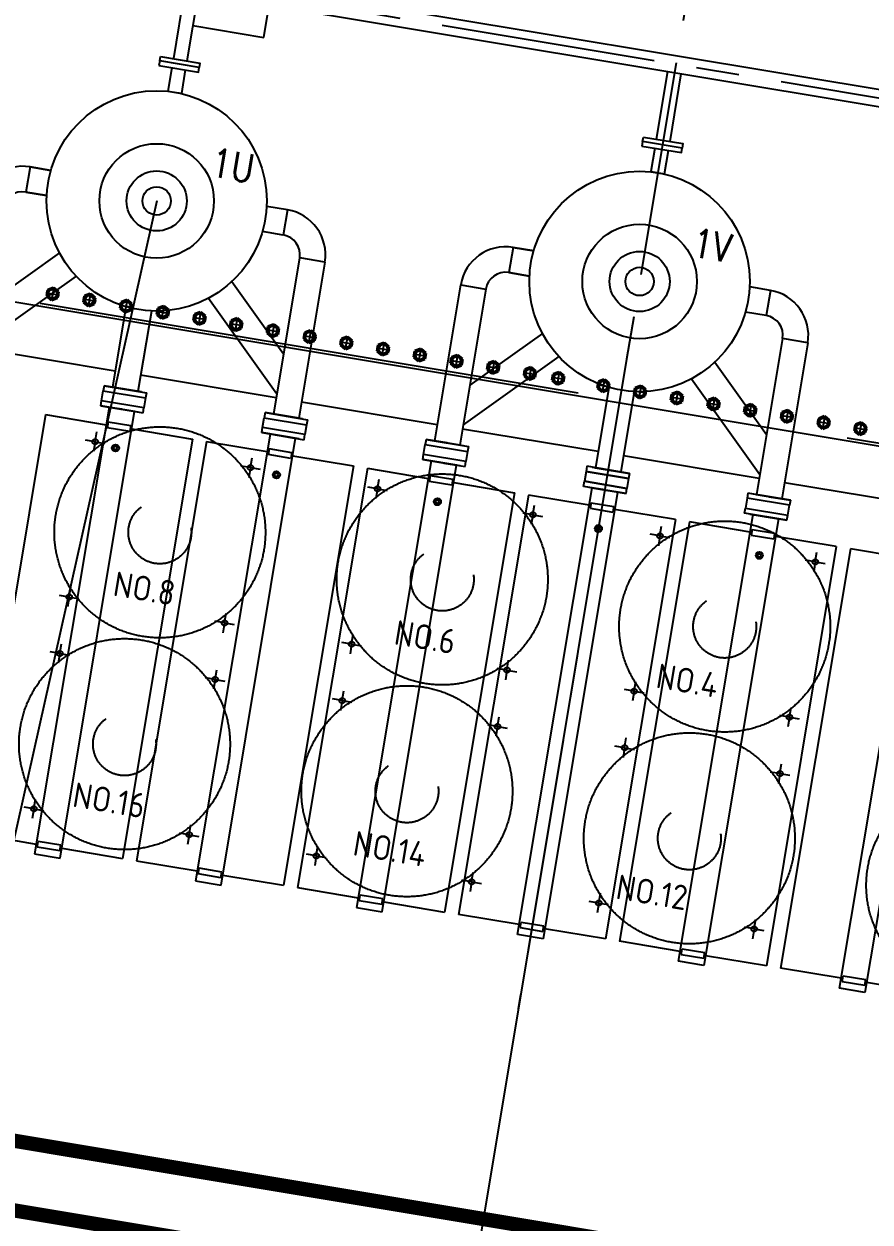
# Model space of a CAD drawing. Header units: millimetres. Extents: x 6239764 to 13047540, y 367704 to 979893.
# Drawn here: x 8178490 to 8181445, y 402951 to 407136 of the extents above; entities that cross this region are included whole.
import ezdxf
from ezdxf.enums import TextEntityAlignment as Align

# ---------------------------------------------------------------- set-up
doc = ezdxf.new("R2010")
doc.units = ezdxf.units.MM
doc.header["$LTSCALE"] = 300
for name, pattern in [('AM_ISO08W050', [18, 12, -1.5, 3, -1.5]), ('AM_ISO08W050X2', [9, 6, -0.75, 1.5, -0.75]), ('CENTER', [2, 1.25, -0.25, 0.25, -0.25]), ('DASHED', [0.75, 0.5, -0.25]), ('HIDDEN', [9.525, 6.35, -3.175])]:
    doc.linetypes.add(name, pattern=pattern)
for name, color, linetype in [('25  杶奪', 114, 'Continuous'), ('30  俋窒眈燊\\M+00000D', 3, 'Continuous'), ('COOLING', 41, 'Continuous'), ('M30', 3, 'Continuous'), ('PIPE', 161, 'Continuous')]:
    doc.layers.add(name, color=color, linetype=linetype)
for name, color, linetype, lineweight in [('AM_0N', 7, 'Continuous', 50), ('AM_7N', 4, 'AM_ISO08W050', 25), ('FAN-AM_0', 7, 'Continuous', 50), ('SX', 3, 'Continuous', 30), ('tank-AM_0', 7, 'Continuous', 50)]:
    doc.layers.add(name, color=color, linetype=linetype, lineweight=lineweight)
doc.styles.add('ACISOTS', font='isocp.shx', dxfattribs={"height": 1, "bigfont": 'chineset.shx'})
doc.styles.get("Standard").update_dxf_attribs({"font": 'txt8.shx', "width": 0.7, "bigfont": 'hztxt_ii.shx'})

# ---------------------------------------------------------------- blocks, each defined once
blk = doc.blocks.new('A$C1C76hucg')
at = {"layer": 'COOLING'}
for p, q in [((-7513.8, 3324.4), (-7603.8, 3324.4)), ((-7603.8, 3324.4), (-7603.8, 1742.4)), ((-7513.8, 1742.4), (-7513.8, 3324.4)), ((-7818.8, 1804.4), (-7818.8, 3289.4)), ((-7603.8, 3289.4), (-7818.8, 3289.4)), ((-7598.8, 3299.4), (-7598.8, 3279.4)), ((-7598.8, 3299.4), (-7518.8, 3299.4)), ((-7598.8, 3279.4), (-7518.8, 3279.4)), ((-7518.8, 3299.4), (-7518.8, 3279.4)), ((-7298.8, 3289.4), (-7513.8, 3289.4)), ((-7298.8, 1804.4), (-7298.8, 3289.4)), ((-7603.8, 1804.4), (-7818.8, 1804.4)), ((-7598.8, 1794.4), (-7598.8, 1814.4)), ((-7598.8, 1814.4), (-7518.8, 1814.4)), ((-7518.8, 1794.4), (-7518.8, 1814.4)), ((-7298.8, 1804.4), (-7513.8, 1804.4)), ((-7598.8, 1794.4), (-7518.8, 1794.4)), ((-7558.8, 1742.4), (-7633.8, 1742.4)), ((-7633.8, 1742.4), (-7633.8, 1724.4)), ((-7483.8, 1742.4), (-7633.8, 1742.4)), ((-7633.8, 1742.4), (-7633.8, 1724.4)), ((-7615.9, 1742.4), (-7483.8, 1742.4)), ((-7604.8, 1742.4), (-7483.8, 1742.4)), ((-7558.8, 1742.4), (-7543.3, 1742.4)), ((-7483.8, 1742.4), (-7483.8, 1724.4)), ((-7483.8, 1742.4), (-7483.8, 1724.4)), ((-7633.8, 1671.4), (-7633.8, 1689.4)), ((-7633.8, 1671.4), (-7633.8, 1689.4)), ((-7483.8, 1671.4), (-7483.8, 1689.4)), ((-7483.8, 1671.4), (-7483.8, 1689.4)), ((-7483.8, 1671.4), (-7633.8, 1671.4)), ((-7558.8, 1671.4), (-7633.8, 1671.4)), ((-7615.9, 1671.4), (-7483.8, 1671.4)), ((-7604.8, 1671.4), (-7483.8, 1671.4)), ((-7603.8, 1118.7), (-7603.8, 1671.4)), ((-7558.8, 1671.4), (-7483.8, 1671.4)), ((-7513.8, 1118.7), (-7513.8, 1671.4))]:
    blk.add_line(p, q, dxfattribs=at)
blk.add_lwpolyline([(-7633.8, 1724.4), (-7483.8, 1724.4), (-7483.8, 1689.4), (-7633.8, 1689.4)], close=True, dxfattribs=at)
blk = doc.blocks.new('*U109')
at = {"layer": 'AM_0N'}
for p, q in [((42247.3, 10176), (42229.3, 10165.7)), ((42265.3, 10165.7), (42247.3, 10176)), ((42229.3, 10165.7), (42229.3, 10144.9)), ((42229.3, 10144.9), (42247.3, 10134.5)), ((42247.3, 10134.5), (42265.3, 10144.9)), ((42265.3, 10144.9), (42265.3, 10165.7))]:
    blk.add_line(p, q, dxfattribs=at)
blk.add_circle((42247.3, 10155.3), 18, dxfattribs=at)
at = {"layer": 'AM_7N', "linetype": 'AM_ISO08W050X2'}
for p, q in [((42247.3, 10179), (42247.3, 10131.5)), ((42223.6, 10155.3), (42271.1, 10155.3))]:
    blk.add_line(p, q, dxfattribs=at)
blk = doc.blocks.new('132主变')
at = {"ltscale": 0.1}
for p, q in [((6136869.1, -16704.8), (6136869.1, -10382)), ((6138579.1, -16951.7), (6138816.4, -12631.7))]:
    blk.add_line(p, q, dxfattribs=at)
for p, q in [((6138554.8, -17576.7), (6138304.1, -17576.7)), ((6138304.1, -17576.7), (6138304.1, -17691.4))]:
    blk.add_line(p, q)
at = {"layer": '25  杶奪'}
for centre, radius in [((6136869.1, -16951.7), 200), ((6138579.1, -16951.7), 200), ((6136869.1, -16951.7), 105), ((6138579.1, -16951.7), 105), ((6136869.1, -16951.7), 49.5), ((6138579.1, -16951.7), 49.5)]:
    blk.add_circle(centre, radius, dxfattribs=at)
at = {"layer": '30  俋窒眈燊\\M+00000D', "linetype": 'HIDDEN'}
blk.add_lwpolyline([(6134159.1, -18013.7), (6134159.1, -16531.7), (6139703.1, -16531.7)], dxfattribs=at)
at = {"layer": 'COOLING'}
for p, q in [((6136824.1, -14631.7), (6136914.1, -14631.7)), ((6136824.1, -16213.7), (6136824.1, -14631.7)), ((6136914.1, -14631.7), (6136914.1, -16213.7)), ((6138624.1, -14631.7), (6138534.1, -14631.7)), ((6138534.1, -14631.7), (6138534.1, -16213.7)), ((6138624.1, -16213.7), (6138624.1, -14631.7)), ((6136609.1, -16151.7), (6136609.1, -14666.7)), ((6136609.1, -14666.7), (6136824.1, -14666.7)), ((6136829.1, -14656.7), (6136829.1, -14676.7)), ((6136909.1, -14656.7), (6136829.1, -14656.7)), ((6136909.1, -14676.7), (6136829.1, -14676.7)), ((6136909.1, -14656.7), (6136909.1, -14676.7)), ((6136914.1, -14666.7), (6137129.1, -14666.7)), ((6137129.1, -16151.7), (6137129.1, -14666.7)), ((6138319.1, -16151.7), (6138319.1, -14666.7)), ((6138534.1, -14666.7), (6138319.1, -14666.7)), ((6138539.1, -14656.7), (6138539.1, -14676.7)), ((6138539.1, -14656.7), (6138619.1, -14656.7)), ((6138539.1, -14676.7), (6138619.1, -14676.7)), ((6138619.1, -14656.7), (6138619.1, -14676.7)), ((6138839.1, -14666.7), (6138624.1, -14666.7)), ((6138839.1, -16151.7), (6138839.1, -14666.7)), ((6136609.1, -16151.7), (6136824.1, -16151.7)), ((6136829.1, -16161.7), (6136829.1, -16141.7)), ((6136909.1, -16141.7), (6136829.1, -16141.7)), ((6136909.1, -16161.7), (6136909.1, -16141.7)), ((6136914.1, -16151.7), (6137129.1, -16151.7)), ((6138534.1, -16151.7), (6138319.1, -16151.7)), ((6138539.1, -16161.7), (6138539.1, -16141.7)), ((6138539.1, -16141.7), (6138619.1, -16141.7)), ((6138619.1, -16161.7), (6138619.1, -16141.7)), ((6138839.1, -16151.7), (6138624.1, -16151.7)), ((6136909.1, -16161.7), (6136829.1, -16161.7)), ((6138539.1, -16161.7), (6138619.1, -16161.7)), ((6136794.1, -16213.7), (6136944.1, -16213.7)), ((6136915.1, -16213.7), (6136794.1, -16213.7)), ((6136926.2, -16213.7), (6136794.1, -16213.7)), ((6136794.1, -16213.7), (6136794.1, -16231.7)), ((6136794.1, -16213.7), (6136794.1, -16231.7)), ((6136794.1, -16231.7), (6136944.1, -16231.7)), ((6136944.1, -16231.7), (6136794.1, -16231.7)), ((6136794.1, -16266.7), (6136794.1, -16231.7)), ((6136869.1, -16213.7), (6136853.5, -16213.7)), ((6136869.1, -16213.7), (6136944.1, -16213.7)), ((6136944.1, -16213.7), (6136944.1, -16231.7)), ((6136944.1, -16213.7), (6136944.1, -16231.7)), ((6136944.1, -16266.7), (6136944.1, -16231.7)), ((6138579.1, -16213.7), (6138504.1, -16213.7)), ((6138504.1, -16213.7), (6138504.1, -16231.7)), ((6138654.1, -16213.7), (6138504.1, -16213.7)), ((6138504.1, -16213.7), (6138504.1, -16231.7)), ((6138521.9, -16213.7), (6138654.1, -16213.7)), ((6138533.1, -16213.7), (6138654.1, -16213.7)), ((6138579.1, -16213.7), (6138594.6, -16213.7)), ((6138654.1, -16213.7), (6138654.1, -16231.7)), ((6138654.1, -16213.7), (6138654.1, -16231.7)), ((6136794.1, -16266.7), (6136944.1, -16266.7)), ((6136794.1, -16266.7), (6136944.1, -16266.7)), ((6136944.1, -16266.7), (6136794.1, -16266.7)), ((6136944.1, -16266.7), (6136794.1, -16266.7)), ((6136944.1, -16266.7), (6136794.1, -16266.7)), ((6136944.1, -16266.7), (6136794.1, -16266.7)), ((6136794.1, -16266.7), (6136944.1, -16266.7)), ((6136794.1, -16266.7), (6136944.1, -16266.7)), ((6136794.1, -16284.7), (6136794.1, -16266.7)), ((6136794.1, -16284.7), (6136794.1, -16266.7)), ((6136944.1, -16284.7), (6136944.1, -16266.7)), ((6136944.1, -16284.7), (6136944.1, -16266.7)), ((6138504.1, -16284.7), (6138504.1, -16266.7)), ((6138504.1, -16284.7), (6138504.1, -16266.7)), ((6138654.1, -16284.7), (6138654.1, -16266.7)), ((6138654.1, -16284.7), (6138654.1, -16266.7)), ((6136926.2, -16284.7), (6136794.1, -16284.7)), ((6136915.1, -16284.7), (6136794.1, -16284.7)), ((6136869.1, -16284.7), (6136794.1, -16284.7)), ((6136794.1, -16284.7), (6136944.1, -16284.7)), ((6136824.1, -16569.3), (6136824.1, -16284.7)), ((6136869.1, -16284.7), (6136944.1, -16284.7)), ((6136914.1, -16569.3), (6136914.1, -16284.7)), ((6138654.1, -16284.7), (6138504.1, -16284.7)), ((6138579.1, -16284.7), (6138504.1, -16284.7)), ((6138521.9, -16284.7), (6138654.1, -16284.7)), ((6138533.1, -16284.7), (6138654.1, -16284.7)), ((6138534.1, -16569.3), (6138534.1, -16284.7)), ((6138579.1, -16284.7), (6138654.1, -16284.7)), ((6138624.1, -16569.3), (6138624.1, -16284.7)), ((6136634.5, -16646.4), (6136344.1, -16356)), ((6137103.6, -16646.4), (6137394.1, -16356)), ((6138344.5, -16646.4), (6138054.1, -16356)), ((6138813.6, -16646.4), (6139104.1, -16356)), ((6136563.8, -16717.1), (6136344.1, -16497.4)), ((6137174.3, -16717.1), (6137394.1, -16497.4)), ((6138273.8, -16717.1), (6138054.1, -16497.4)), ((6138884.3, -16717.1), (6139104.1, -16497.4)), ((6136254.5, -16837.4), (6136343.6, -16837.4)), ((6137483.6, -16837.4), (6137394.5, -16837.4)), ((6137964.5, -16837.4), (6138053.6, -16837.4)), ((6136413.4, -16907.1), (6136486.6, -16907.1)), ((6136413.4, -16996.2), (6136413.4, -16907.1)), ((6137251.5, -16907.1), (6137324.8, -16907.1)), ((6137324.8, -16907.1), (6137251.5, -16907.1)), ((6137324.8, -16996.2), (6137324.8, -16907.1)), ((6138123.4, -16907.1), (6138196.6, -16907.1)), ((6138123.4, -16996.2), (6138123.4, -16907.1)), ((6138961.5, -16907.1), (6139034.8, -16907.1)), ((6139034.8, -16907.1), (6138961.5, -16907.1)), ((6139034.8, -16996.2), (6139034.8, -16907.1)), ((6136413.4, -16996.2), (6136486.6, -16996.2)), ((6137251.5, -16996.2), (6137324.8, -16996.2)), ((6137324.8, -16996.2), (6137251.5, -16996.2)), ((6138123.4, -16996.2), (6138196.6, -16996.2)), ((6138961.5, -16996.2), (6139034.8, -16996.2)), ((6139034.8, -16996.2), (6138961.5, -16996.2))]:
    blk.add_line(p, q, dxfattribs=at)
blk.add_lwpolyline([(6138504.1, -16231.7), (6138654.1, -16231.7), (6138654.1, -16266.7), (6138504.1, -16266.7)], close=True, dxfattribs=at)
for centre, radius in [((6136299.1, -16076.7), 12.5), ((6136299.1, -16076.7), 7), ((6136869.1, -16076.7), 12.5), ((6136869.1, -16076.7), 7), ((6137439.1, -16076.7), 12.5), ((6137439.1, -16076.7), 7), ((6138009.1, -16076.7), 12.5), ((6138009.1, -16076.7), 7), ((6138579.1, -16076.7), 12.5), ((6138579.1, -16076.7), 7), ((6136299.1, -16076.7), 6), ((6136869.1, -16076.7), 6), ((6137439.1, -16076.7), 6), ((6138009.1, -16076.7), 6), ((6138579.1, -16076.7), 6)]:
    blk.add_circle(centre, radius, dxfattribs=at)
for centre, radius, start, end in [((6136413.4, -16837.4), 158.8, 180, 270), ((6136413.4, -16837.4), 69.8, 180, 270), ((6137324.8, -16837.4), 158.8, 270, 0), ((6137324.8, -16837.4), 69.8, 270, 0), ((6138123.4, -16837.4), 158.8, 180, 270), ((6138123.4, -16837.4), 69.8, 180, 270), ((6139034.8, -16837.4), 158.8, 270, 0), ((6139034.8, -16837.4), 69.8, 270, 0)]:
    blk.add_arc(centre, radius, start, end, dxfattribs=at)
at = {"layer": 'FAN-AM_0', "color": 171, "linetype": 'DASHED', "lineweight": -2, "ltscale": 3}
for p, q in [((6136102.6, -14786.7), (6136102.6, -14752.2)), ((6136652.6, -14786.7), (6136652.6, -14752.2)), ((6137102.6, -14786.7), (6137102.6, -14752.2)), ((6137652.6, -14786.7), (6137652.6, -14752.2)), ((6138102.6, -14786.7), (6138102.6, -14752.2)), ((6138652.6, -14786.7), (6138652.6, -14752.2)), ((6136102.6, -14786.7), (6136068.1, -14786.7)), ((6136102.6, -14786.7), (6136137.1, -14786.7)), ((6136102.6, -14786.7), (6136102.6, -14821.2)), ((6136652.6, -14786.7), (6136618.1, -14786.7)), ((6136652.6, -14786.7), (6136652.6, -14821.2)), ((6136652.6, -14786.7), (6136687.1, -14786.7)), ((6137102.6, -14786.7), (6137068.1, -14786.7)), ((6137102.6, -14786.7), (6137137.1, -14786.7)), ((6137102.6, -14786.7), (6137102.6, -14821.2)), ((6137652.6, -14786.7), (6137618.1, -14786.7)), ((6137652.6, -14786.7), (6137652.6, -14821.2)), ((6137652.6, -14786.7), (6137687.1, -14786.7)), ((6138102.6, -14786.7), (6138068.1, -14786.7)), ((6138102.6, -14786.7), (6138137.1, -14786.7)), ((6138102.6, -14786.7), (6138102.6, -14821.2)), ((6138652.6, -14786.7), (6138618.1, -14786.7)), ((6138652.6, -14786.7), (6138652.6, -14821.2)), ((6138652.6, -14786.7), (6138687.1, -14786.7)), ((6136102.6, -15336.7), (6136102.6, -15302.2)), ((6136652.6, -15336.7), (6136652.6, -15302.2)), ((6137102.6, -15336.7), (6137102.6, -15302.2)), ((6137652.6, -15336.7), (6137652.6, -15302.2)), ((6138102.6, -15336.7), (6138102.6, -15302.2)), ((6138652.6, -15336.7), (6138652.6, -15302.2)), ((6136102.6, -15336.7), (6136068.1, -15336.7)), ((6136102.6, -15336.7), (6136102.6, -15371.2)), ((6136102.6, -15336.7), (6136137.1, -15336.7)), ((6136652.6, -15336.7), (6136618.1, -15336.7)), ((6136652.6, -15336.7), (6136687.1, -15336.7)), ((6136652.6, -15336.7), (6136652.6, -15371.2)), ((6137102.6, -15336.7), (6137068.1, -15336.7)), ((6137102.6, -15336.7), (6137102.6, -15371.2)), ((6137102.6, -15336.7), (6137137.1, -15336.7)), ((6137652.6, -15336.7), (6137618.1, -15336.7)), ((6137652.6, -15336.7), (6137687.1, -15336.7)), ((6137652.6, -15336.7), (6137652.6, -15371.2)), ((6138102.6, -15336.7), (6138068.1, -15336.7)), ((6138102.6, -15336.7), (6138102.6, -15371.2)), ((6138102.6, -15336.7), (6138137.1, -15336.7)), ((6138652.6, -15336.7), (6138618.1, -15336.7)), ((6138652.6, -15336.7), (6138687.1, -15336.7)), ((6138652.6, -15336.7), (6138652.6, -15371.2)), ((6136102.6, -15536.7), (6136102.6, -15502.2)), ((6136652.6, -15536.7), (6136652.6, -15502.2)), ((6137102.6, -15536.7), (6137102.6, -15502.2)), ((6137652.6, -15536.7), (6137652.6, -15502.2)), ((6138102.6, -15536.7), (6138102.6, -15502.2)), ((6138652.6, -15536.7), (6138652.6, -15502.2)), ((6136102.6, -15536.7), (6136068.1, -15536.7)), ((6136102.6, -15536.7), (6136137.1, -15536.7)), ((6136102.6, -15536.7), (6136102.6, -15571.2)), ((6136652.6, -15536.7), (6136618.1, -15536.7)), ((6136652.6, -15536.7), (6136652.6, -15571.2)), ((6136652.6, -15536.7), (6136687.1, -15536.7)), ((6137102.6, -15536.7), (6137068.1, -15536.7)), ((6137102.6, -15536.7), (6137137.1, -15536.7)), ((6137102.6, -15536.7), (6137102.6, -15571.2)), ((6137652.6, -15536.7), (6137618.1, -15536.7)), ((6137652.6, -15536.7), (6137652.6, -15571.2)), ((6137652.6, -15536.7), (6137687.1, -15536.7)), ((6138102.6, -15536.7), (6138068.1, -15536.7)), ((6138102.6, -15536.7), (6138137.1, -15536.7)), ((6138102.6, -15536.7), (6138102.6, -15571.2)), ((6138652.6, -15536.7), (6138618.1, -15536.7)), ((6138652.6, -15536.7), (6138652.6, -15571.2)), ((6138652.6, -15536.7), (6138687.1, -15536.7)), ((6136102.6, -16086.7), (6136102.6, -16052.2)), ((6136652.6, -16086.7), (6136652.6, -16052.2)), ((6137102.6, -16086.7), (6137102.6, -16052.2)), ((6137652.6, -16086.7), (6137652.6, -16052.2)), ((6138102.6, -16086.7), (6138102.6, -16052.2)), ((6138652.6, -16086.7), (6138652.6, -16052.2)), ((6136102.6, -16086.7), (6136068.1, -16086.7)), ((6136102.6, -16086.7), (6136102.6, -16121.2)), ((6136102.6, -16086.7), (6136137.1, -16086.7)), ((6136652.6, -16086.7), (6136618.1, -16086.7)), ((6136652.6, -16086.7), (6136687.1, -16086.7)), ((6136652.6, -16086.7), (6136652.6, -16121.2)), ((6137102.6, -16086.7), (6137068.1, -16086.7)), ((6137102.6, -16086.7), (6137102.6, -16121.2)), ((6137102.6, -16086.7), (6137137.1, -16086.7)), ((6137652.6, -16086.7), (6137618.1, -16086.7)), ((6137652.6, -16086.7), (6137687.1, -16086.7)), ((6137652.6, -16086.7), (6137652.6, -16121.2)), ((6138102.6, -16086.7), (6138068.1, -16086.7)), ((6138102.6, -16086.7), (6138102.6, -16121.2)), ((6138102.6, -16086.7), (6138137.1, -16086.7)), ((6138652.6, -16086.7), (6138618.1, -16086.7)), ((6138652.6, -16086.7), (6138687.1, -16086.7)), ((6138652.6, -16086.7), (6138652.6, -16121.2))]:
    blk.add_line(p, q, dxfattribs=at)
at = {"layer": 'FAN-AM_0', "color": 171, "linetype": 'DASHED', "lineweight": -2, "ltscale": 30}
for centre in [(6135377.6, -15061.7), (6136377.6, -15061.7), (6137377.6, -15061.7), (6138377.6, -15061.7), (6136377.6, -15811.7), (6137377.6, -15811.7), (6138377.6, -15811.7)]:
    blk.add_circle(centre, 368.5, dxfattribs=at)
at = {"layer": 'FAN-AM_0', "color": 171, "linetype": 'DASHED', "lineweight": -2, "ltscale": 3}
for centre, radius in [((6136102.6, -14786.7), 9.5), ((6136652.6, -14786.7), 9.5), ((6137102.6, -14786.7), 9.5), ((6137652.6, -14786.7), 9.5), ((6138102.6, -14786.7), 9.5), ((6138652.6, -14786.7), 9.5), ((6136377.6, -15061.7), 110), ((6137377.6, -15061.7), 110), ((6138377.6, -15061.7), 110), ((6136102.6, -15336.7), 9.5), ((6136652.6, -15336.7), 9.5), ((6137102.6, -15336.7), 9.5), ((6137652.6, -15336.7), 9.5), ((6138102.6, -15336.7), 9.5), ((6138652.6, -15336.7), 9.5), ((6136102.6, -15536.7), 9.5), ((6136652.6, -15536.7), 9.5), ((6137102.6, -15536.7), 9.5), ((6137652.6, -15536.7), 9.5), ((6138102.6, -15536.7), 9.5), ((6138652.6, -15536.7), 9.5), ((6136377.6, -15811.7), 110), ((6137377.6, -15811.7), 110), ((6138377.6, -15811.7), 110), ((6136102.6, -16086.7), 9.5), ((6136652.6, -16086.7), 9.5), ((6137102.6, -16086.7), 9.5), ((6137652.6, -16086.7), 9.5), ((6138102.6, -16086.7), 9.5), ((6138652.6, -16086.7), 9.5)]:
    blk.add_circle(centre, radius, dxfattribs=at)
at = {"layer": 'M30', "color": 253}
for points in [[(6135774.1, -16341.7), (6136254.1, -16341.7)], [(6136344.1, -16341.7), (6136824.1, -16341.7)], [(6136914.1, -16341.7), (6137394.1, -16341.7)], [(6137484.1, -16341.7), (6137964.1, -16341.7)], [(6138054.1, -16341.7), (6138534.1, -16341.7)], [(6138624.1, -16341.7), (6139104.1, -16341.7)], [(6134149.1, -18013.7), (6134149.1, -16521.7), (6139703.1, -16521.7)]]:
    blk.add_lwpolyline(points, dxfattribs=at)
for centre in [(6136869.1, -16951.7), (6138579.1, -16951.7)]:
    blk.add_circle(centre, 385, dxfattribs=at)
at = {"layer": 'PIPE'}
for p, q in [((6139213.8, -17691.4), (6134982.2, -17691.4)), ((6139213.8, -17751.9), (6134982.2, -17751.9))]:
    blk.add_line(p, q, dxfattribs=at)
for points in [[(6136893.4, -17419.7), (6136893.4, -17336.7), (6136844.8, -17336.7), (6136844.8, -17419.7)], [(6138603.4, -17419.7), (6138603.4, -17336.7), (6138554.8, -17336.7), (6138554.8, -17419.7)], [(6136844.8, -17451.7), (6136844.8, -17691.4)], [(6136893.4, -17691.4), (6136893.4, -17451.7)], [(6138554.8, -17451.7), (6138554.8, -17691.4)], [(6138603.4, -17691.4), (6138603.4, -17451.7)]]:
    blk.add_lwpolyline(points, dxfattribs=at)
for points in [[(6136939.1, -17419.7), (6136799.1, -17419.7), (6136799.1, -17435.7), (6136939.1, -17435.7)], [(6136939.1, -17451.7), (6136799.1, -17451.7), (6136799.1, -17435.7), (6136939.1, -17435.7)], [(6138649.1, -17419.7), (6138509.1, -17419.7), (6138509.1, -17435.7), (6138649.1, -17435.7)], [(6138649.1, -17451.7), (6138509.1, -17451.7), (6138509.1, -17435.7), (6138649.1, -17435.7)]]:
    blk.add_lwpolyline(points, close=True, dxfattribs=at)
at = {"layer": 'SX', "linetype": 'CENTER', "lineweight": -3, "ltscale": 2}
for p, q in [((6136869.1, -21326.5), (6136869.1, -14376.2)), ((6142496.1, -17721.7), (6133642.3, -17721.7))]:
    blk.add_line(p, q, dxfattribs=at)
at = {"layer": 'SX', "const_width": 50}
for points in [[(6142909.1, -13391.7), (6133229.1, -13391.7)], [(6142669.1, -13631.7), (6133469.1, -13631.7)]]:
    blk.add_lwpolyline(points, dxfattribs=at)
at = {"layer": 'AM_0N', "rotation": 180}
for p in [(6178271.4, -6416.4), (6178401.4, -6416.4), (6178531.4, -6416.4), (6178661.4, -6416.4), (6178791.4, -6416.4), (6178921.4, -6416.4), (6179051.4, -6416.4), (6179181.4, -6416.4), (6179341.4, -6416.4), (6179441.4, -6416.4), (6179571.4, -6416.4), (6179701.4, -6416.4), (6179831.4, -6416.4), (6179961.4, -6416.4), (6180091.4, -6416.4), (6180221.4, -6416.4), (6180351.4, -6416.4), (6180481.4, -6416.4), (6180611.4, -6416.4), (6180741.4, -6416.4), (6180871.4, -6416.4), (6181001.4, -6416.4), (6181131.4, -6416.4)]:
    blk.add_blockref('*U109', p, dxfattribs=at)
at = {"layer": 'tank-AM_0', "xscale": -1}
for p in [(6128170.3, -17956.1), (6128740.3, -17956.1)]:
    blk.add_blockref('A$C1C76hucg', p, dxfattribs=at)
at = {"layer": 'tank-AM_0'}
for p in [(6144997.8, -17956.1), (6145567.8, -17956.1)]:
    blk.add_blockref('A$C1C76hucg', p, dxfattribs=at)
at = {"color": 4, "style": 'ACISOTS'}
for s, p in [('NO.12', (6136475.4, -14854.2)), ('NO.14', (6137403.6, -14853.3)), ('NO.16', (6138398.5, -14859.4)), ('NO.4', (6136475.4, -15604.2)), ('NO.6', (6137403.6, -15603.3)), ('NO.8', (6138398.5, -15609.4))]:
    blk.add_text(s, height=86.73, rotation=180, dxfattribs=at).set_placement(p, align=Align.MIDDLE)
at = {"color": 2, "linetype": 'DASHED', "width": 0.833333}
for s, p in [('1V', (6136708.1, -17067.6)), ('1U', (6138412.5, -17067.6))]:
    blk.add_text(s, height=100, rotation=180, dxfattribs=at).set_placement(p)

msp = doc.modelspace()

# ---------------------------------------------------------------- block references
at = {"rotation": 170.529000035935}
msp.add_blockref('132主变', (14231068.3, -620296.3, 13501.8), dxfattribs=at)

doc.saveas('drawing.dxf')
